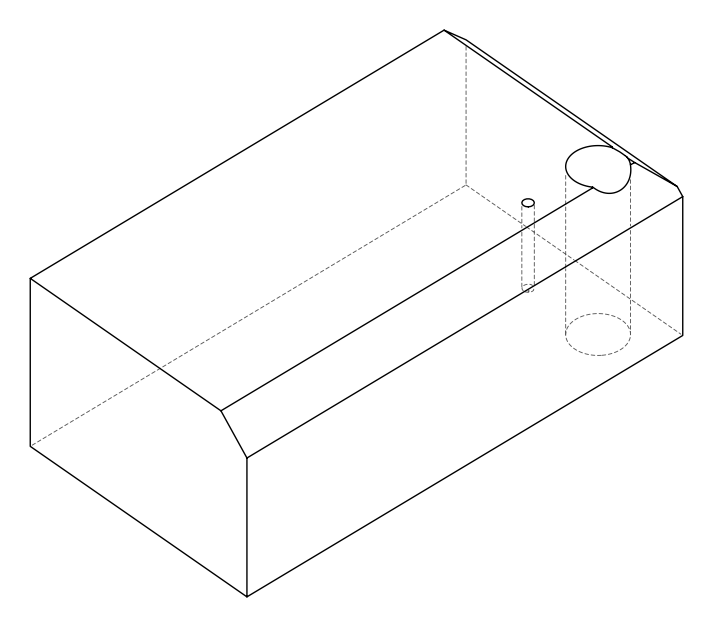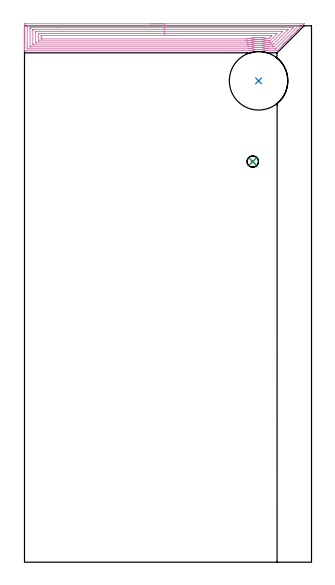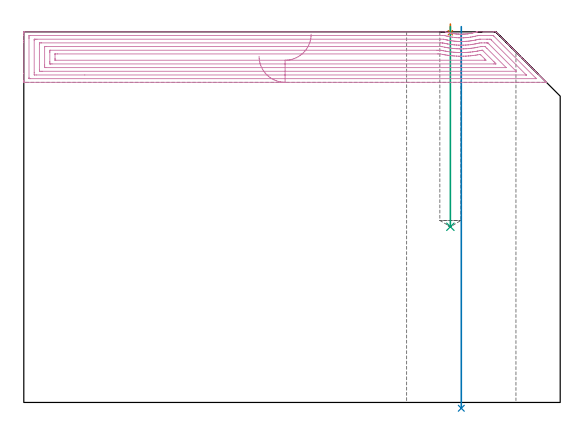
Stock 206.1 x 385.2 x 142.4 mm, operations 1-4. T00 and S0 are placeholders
(PLAN: 5 operations, 3 tool changes, 39.4 min)
(1 SPOT_DRILL | STEP1POCKET | NXT0321_9005460120000 | 0.03 min | 0 mm3)
(2 INDEXABLE_INSERT_DRILL_THROUGH_HOLE_FROM_SOLID | STEP1HOLE | NXT0302_036 | 0.59 min | 197209 mm3)
(3 DRILL_BLIND_HOLE_INTO_CENTER | STEP1POCKET | UGT0301_476 | 0.31 min | 3750 mm3)
(4 AREA_MILL | FG_CHAMFER_SURFACE | UGT0205_001 | 11.1 min | 38435 mm3)
(5 AREA_MILL_1 | FG_CHAMFER_SURFACE_1 | UGT0205_001 | 27.38 min | 113878 mm3)
(TOOL NXT0321_9005460120000 | NC Spot Drill, 142deg, 12mm, Carbide, Uncoated | D12 PA142 FL30 Z2)
(TOOL NXT0302_036 | Index. Insert Drill 42mm [880-D4200L50-05] | D42 PA176 FL210 Z2)
(TOOL UGT0301_476 | Carbide Drill 8.1 mm | D8.1 PA118 FL75 Z2)
(TOOL UGT0205_001 | Chamfer Mill 20 x 3 x 45 deg. | D20 FL50 Z2)
(OP 1 SPOT_DRILL)
G17 G21 G94 G90
T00 M6
G54
G17 G0 G90 X163.9 Y287.7 S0 M3
G43 Z152.4 H0
G94 G81 G98 Z142.051 F250. R145.4
G80
M5
M2
(OP 2 INDEXABLE_INSERT_DRILL_THROUGH_HOLE_FROM_SOLID)
G17 G21 G94 G90
T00 M6
G54
G17 G0 G90 X168.1 Y345.7 S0 M3
G43 Z152.4 H1
G94 G81 G98 Z-2.233 F250. R144.4
G80
M5
M2
(OP 3 DRILL_BLIND_HOLE_INTO_CENTER)
G17 G21 G94 G90
T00 M6
G54
G17 G0 G90 X163.9 Y287.7 S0 M3
G43 Z152.4 H0
G94 G81 G98 Z67.5 F250. R144.4
G80
M5
M2
(OP 4 AREA_MILL)
G17 G21 G94 G90
T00 M6
G54
G17 G0 G90 X90.4 Y386.7 S1061 M3
G43 Z152.4 H0
Z133.
G94 G1 X90.438 Z132.128 F250.
X90.552 Z131.264
X90.741 Z130.412
X91.003 Z129.58
X91.337 Z128.774
X91.74 Z128.
X92.208 Z127.264
X92.74 Z126.572
X93.329 Z125.929
X93.972 Z125.34
X94.664 Z124.809
X95.4 Z124.34
X96.174 Z123.937
X96.98 Z123.603
X97.812 Z123.341
X98.664 Z123.152
X99.528 Z123.038
X100.4 Z123.
X200.787
X200.793 Y386.693 Z123.007
X200.754 Y386.654 Z123.046
X200.354 Y386.252 Z123.444
X200.212 Y386.112 Z123.587
X199.915 Y385.815 Z123.885
X199.473 Y385.371 Z124.325
X199.01 Y384.91 Z124.79
X198.592 Y384.49 Z125.207
X198.098 Y383.998 Z125.702
X197.71 Y383.609 Z126.088
X197.539 Y383.438 Z126.261
X197.345 Y383.245 Z126.455
X196.829 Y382.728 Z126.97
X196.648 Y382.547 Z127.152
X196.492 Y382.392 Z127.307
X196.388 Y382.287 Z127.41
X196.351 Y382.25 Z127.449
X195.64 Y381.54 Z128.16
X195.507 Y381.406 Z128.291
X195.459 Y381.358 Z128.34
X194.787 Y380.687 Z129.013
X194.626 Y380.525 Z129.172
X194.568 Y380.467 Z129.231
X193.935 Y379.835 Z129.865
X193.745 Y379.644 Z130.053
X193.083 Y378.983 Z130.717
X192.864 Y378.762 Z130.934
X192.23 Y378.13 Z131.57
X192.192 Y378.091 Z131.608
X191.983 Y377.881 Z131.815
X191.378 Y377.278 Z132.422
X191.3 Y377.2 Z132.499
X191.102 Y377. Z132.696
X190.525 Y376.425 Z133.275
X190.409 Y376.309 Z133.39
X190.221 Y376.119 Z133.577
X189.673 Y375.573 Z134.127
X189.34 Y375.238 Z134.458
X188.82 Y374.72 Z134.98
X188.458 Y374.356 Z135.34
X187.967 Y373.867 Z135.833
X187.736 Y373.635 Z136.063
X187.578 Y373.475 Z136.22
X187.421 Y373.319 Z136.378
X187.29 Y373.189 Z136.509
X187.137 Y373.035 Z136.66
X186.985 Y372.884 Z136.814
X186.845 Y372.743 Z136.954
X186.696 Y372.594 Z137.101
X186.549 Y372.448 Z137.25
X186.399 Y372.298 Z137.4
X186.256 Y372.154 Z137.542
X186.114 Y372.012 Z137.685
X185.953 Y371.852 Z137.845
X185.815 Y371.713 Z137.983
X185.678 Y371.577 Z138.121
X185.508 Y371.407 Z138.291
X181.498 Y367.398 Z142.3
X181.402 Y367.306 Z142.391
X180.607 Y367.301 Z142.399
X174.348 Y367.304 Z142.396
X174.202 Y367.303 Z142.391
X174.147 Y367.31 Z142.383
X173.927 Y367.368 Z142.326
X173.774 Y367.409 Z142.287
X173.256 Y367.546 Z142.15
X172.989 Y367.607 Z142.088
X172.586 Y367.697 Z141.994
X172.349 Y367.754 Z141.945
X172.14 Y367.79 Z141.901
X171.468 Y367.92 Z141.776
X171.057 Y367.986 Z141.712
X170.645 Y368.045 Z141.655
X170.574 Y368.052 Z141.648
X170.556 Y368.054 Z141.646
X169.912 Y368.106 Z141.584
X169.68 Y368.128 Z141.565
X169.37 Y368.145 Z141.547
X169.021 Y368.163 Z141.523
X168.786 Y368.178 Z141.514
X168.147 Y368.184 Z141.504
X167.892 Y368.187 Z141.506
X167.239 Y368.165 Z141.521
X167.007 Y368.16 Z141.534
X166.998 Y368.159 Z141.535
X166.347 Y368.112 Z141.579
X166.104 Y368.097 Z141.6
X165.911 Y368.079 Z141.62
X165.556 Y368.044 Z141.655
X165.371 Y368.018 Z141.681
X165.21 Y367.994 Z141.704
X164.565 Y367.884 Z141.808
X164.316 Y367.845 Z141.851
X164.136 Y367.809 Z141.89
X164.087 Y367.799 Z141.9
X163.674 Y367.712 Z141.984
X163.422 Y367.661 Z142.037
X162.858 Y367.522 Z142.177
X162.528 Y367.441 Z142.259
X162.286 Y367.376 Z142.324
X162.032 Y367.307 Z142.387
X161.978 Y367.304 Z142.393
X161.924 Y367.302 Z142.397
X0.142 Y367.3 Z142.4
X0.01 Y367.306 Z142.393
X0. Y367.585 Z142.113
Y368.067 Z141.632
Y368.629 Z141.066
Y370.672 Z139.025
Y371.272 Z138.422
Y383.309 Z126.388
Y385.952 Z123.745
X0.003 Y386.252 Z123.445
X0.009 Y386.691 Z123.006
X0.14 Y386.695 Z123.002
X0.588 Y386.7 Z123.
X100.4
Y385.286 Z124.414
X196.648 Y385.285 Z124.415
X196.735
X196.898 Y385.279 Z124.421
X196.919 Y385.278 Z124.422
X196.916 Y385.271 Z124.429
X196.906 Y385.259 Z124.441
X196.835 Y385.186 Z124.514
X196.731 Y385.08 Z124.62
X180.606 Y368.956 Z140.744
X180.44 Y368.793 Z140.907
X180.389 Y368.746 Z140.954
X180.362 Y368.723 Z140.977
X180.317 Y368.722 Z140.978
X180.117 Y368.718 Z140.982
X179.715 Y368.716 Z140.984
X179.628 Y368.715 Z140.985
X175.169 Y368.719 Z140.981
X174.769 Y368.723 Z140.977
X174.57 Y368.725 Z140.975
X174.368 Y368.77 Z140.93
X174.182 Y368.813 Z140.887
X173.477 Y368.978 Z140.722
X173.017 Y369.083 Z140.617
X172.586 Y369.172 Z140.528
X172.43 Y369.201 Z140.499
X171.792 Y369.316 Z140.384
X171.695 Y369.332 Z140.368
X170.865 Y369.449 Z140.251
X170.803 Y369.455 Z140.245
X170.208 Y369.51 Z140.19
X169.912 Y369.53 Z140.17
X169.095 Y369.583 Z140.117
X169.021 Y369.587 Z140.113
X168.941 Y369.589 Z140.111
X168.13 Y369.602 Z140.098
X168.037
X167.239 Y369.585 Z140.115
X167.165 Y369.582 Z140.118
X166.347 Y369.537 Z140.163
X166.321 Y369.536 Z140.164
X165.964 Y369.51 Z140.19
X165.501 Y369.466 Z140.234
X165.456 Y369.461 Z140.239
X164.716 Y369.36 Z140.34
X164.565 Y369.338 Z140.362
X163.95 Y369.237 Z140.463
X163.824 Y369.214 Z140.486
X163.674 Y369.185 Z140.515
X163.21 Y369.087 Z140.613
X162.783 Y368.994 Z140.706
X162.483 Y368.925 Z140.775
X161.892 Y368.784 Z140.916
X161.763 Y368.756 Z140.944
X161.601 Y368.723 Z140.977
X160.912 Y368.717 Z140.983
X2.37 Y368.715 Z140.985
X2.282 Y368.716 Z140.984
X2.016 Y368.721 Z140.979
X2.01 Y368.807 Z140.893
X2.003 Y368.992 Z140.708
X2.001 Y369.51 Z140.19
X2. Y369.876 Z139.824
X2.001 Y384.855 Z124.845
X2.008 Y385.222 Z124.478
X2.01 Y385.268 Z124.432
X2.023 Y385.279 Z124.421
X2.069 Y385.281 Z124.419
X2.169 Y385.284 Z124.416
X2.37 Y385.286 Z124.414
X2.456
X100.4
Y383.872 Z125.828
X192.934 Y383.871 Z125.829
X192.979 Y383.869 Z125.831
X193.046 Y383.865 Z125.835
X193.052 Y383.862 Z125.838
X193.044 Y383.851 Z125.849
X193.022 Y383.824 Z125.876
X192.945 Y383.745 Z125.955
X192.81 Y383.609 Z126.091
X179.653 Y370.453 Z139.247
X179.59 Y370.391 Z139.309
X179.333 Y370.144 Z139.556
X179.082 Y370.136 Z139.564
X178.824 Y370.133 Z139.567
X178.196 Y370.131 Z139.569
X177.933
X175.52 Y370.133 Z139.567
X175.259 Y370.135 Z139.565
X174.946 Y370.139 Z139.561
X174.536 Y370.225 Z139.475
X174.368 Y370.263 Z139.437
X173.819 Y370.391 Z139.309
X173.477 Y370.465 Z139.235
X173.383 Y370.484 Z139.216
X172.586 Y370.629 Z139.071
X172.03 Y370.723 Z138.977
X171.695 Y370.771 Z138.929
X171.248 Y370.832 Z138.868
X170.803 Y370.876 Z138.824
X170.264 Y370.925 Z138.775
X169.912 Y370.95 Z138.75
X169.311 Y370.985 Z138.715
X169.021 Y370.998 Z138.702
X168.395 Y371.011 Z138.689
X168.13 Y371.012 Z138.688
X167.511 Y371.003 Z138.697
X167.239 Y370.995 Z138.705
X166.654 Y370.97 Z138.73
X166.347 Y370.952 Z138.748
X165.818 Y370.914 Z138.786
X165.456 Y370.882 Z138.818
X165.007 Y370.835 Z138.865
X164.565 Y370.777 Z138.923
X164.223 Y370.729 Z138.971
X163.674 Y370.641 Z139.059
X163.459 Y370.603 Z139.097
X162.783 Y370.475 Z139.225
X162.712 Y370.461 Z139.239
X162.377 Y370.391 Z139.309
X161.982 Y370.301 Z139.399
X161.258 Y370.137 Z139.563
X160.109 Y370.131 Z139.569
X5.044 Y370.129 Z139.571
X4.416 Y370.13 Z139.57
X4.152 Y370.133 Z139.567
X4.065 Y370.136 Z139.564
X4.01 Y370.146 Z139.554
X4.006 Y370.241 Z139.459
X4.002 Y370.391 Z139.309
X4. Y370.541 Z139.159
Y382.878 Z126.822
X4.005 Y383.609 Z126.091
X4.009 Y383.751 Z125.949
X4.028 Y383.865 Z125.835
X4.152 Y383.866 Z125.834
X4.779 Y383.871 Z125.829
X23.431 Y383.872 Z125.828
X100.4
Y382.457 Z127.243
X188.901
X189.097 Y382.455 Z127.245
X189.152 Y382.453 Z127.247
X189.188 Y382.451 Z127.249
X189.172 Y382.431 Z127.269
X189.107 Y382.359 Z127.341
X189.055 Y382.305 Z127.395
X178.824 Y372.072 Z137.628
X178.42 Y371.672 Z138.028
X178.348 Y371.603 Z138.097
X178.303 Y371.563 Z138.137
X178.276 Y371.551 Z138.149
X178.24 Y371.55 Z138.15
X177.933 Y371.546 Z138.154
X177.657 Y371.545 Z138.155
X177.042
X175.872 Y371.548 Z138.152
X175.259 Y371.554 Z138.146
X174.896 Y371.631 Z138.069
X174.368 Y371.747 Z137.953
X174.029 Y371.819 Z137.881
X173.477 Y371.928 Z137.772
X173.285 Y371.963 Z137.737
X172.586 Y372.083 Z137.617
X172.156 Y372.154 Z137.546
X171.695 Y372.217 Z137.483
X171.621 Y372.226 Z137.474
X170.803 Y372.305 Z137.395
X170.636 Y372.319 Z137.381
X169.912 Y372.37 Z137.33
X169.679 Y372.384 Z137.316
X169.021 Y372.413 Z137.287
X168.752 Y372.42 Z137.28
X168.13 Y372.426 Z137.274
X167.856 Y372.424 Z137.276
X167.239 Y372.411 Z137.289
X166.986 Y372.403 Z137.297
X166.347 Y372.372 Z137.328
X166.139 Y372.36 Z137.34
X165.456 Y372.31 Z137.39
X165.311 Y372.298 Z137.402
X164.565 Y372.22 Z137.48
X164.505 Y372.213 Z137.487
X164.05 Y372.154 Z137.546
X163.723 Y372.105 Z137.595
X163.674 Y372.097 Z137.603
X162.963 Y371.975 Z137.725
X162.783 Y371.941 Z137.759
X162.22 Y371.829 Z137.871
X161.892 Y371.76 Z137.94
X161.487 Y371.672 Z138.028
X161. Y371.566 Z138.134
X160.93 Y371.552 Z138.148
X160.862 Y371.549 Z138.151
X160.723 Y371.546 Z138.154
X160.109 Y371.545 Z138.155
X159.834
X6.826 Y371.544 Z138.156
X6.55 Y371.545 Z138.155
X6.106 Y371.55 Z138.15
X6.01 Y371.56 Z138.14
X6. Y372.154 Z137.546
X6.001 Y381.846 Z127.854
X6.008 Y382.255 Z127.445
X6.012 Y382.45 Z127.25
X6.212 Y382.453 Z127.247
X6.826 Y382.456 Z127.244
X7.1 Y382.457 Z127.243
X100.4
Y381.043 Z128.657
X185.062
X185.141 Y381.042 Z128.658
X185.298 Y381.038 Z128.662
X185.327 Y381.036 Z128.664
X185.322 Y381.028 Z128.672
X185.299 Y381. Z128.7
X185.267 Y380.965 Z128.735
X177.933 Y373.631 Z136.069
X177.329 Y373.035 Z136.665
X177.271 Y372.981 Z136.719
X177.241 Y372.966 Z136.734
X177.193 Y372.963 Z136.737
X177.117 Y372.961 Z136.739
X176.076
X175.668 Y372.967 Z136.733
X175.568 Y372.969 Z136.731
X174.368 Y373.22 Z136.48
X174.132 Y373.268 Z136.432
X173.477 Y373.386 Z136.314
X173.046 Y373.461 Z136.239
X172.586 Y373.529 Z136.171
X172.004 Y373.61 Z136.09
X171.695 Y373.644 Z136.056
X171.01 Y373.711 Z135.989
X170.803 Y373.728 Z135.972
X170.046 Y373.783 Z135.917
X169.912 Y373.791 Z135.909
X169.108 Y373.83 Z135.87
X169.021 Y373.832 Z135.868
X168.201 Y373.845 Z135.855
X168.13
X167.324 Y373.832 Z135.868
X167.239 Y373.829 Z135.871
X166.467 Y373.797 Z135.903
X166.347 Y373.791 Z135.909
X165.629 Y373.745 Z135.955
X165.456 Y373.732 Z135.968
X164.81 Y373.673 Z136.027
X164.565 Y373.647 Z136.053
X164.012 Y373.582 Z136.118
X163.674 Y373.536 Z136.164
X163.233 Y373.471 Z136.229
X162.783 Y373.398 Z136.302
X162.47 Y373.343 Z136.357
X161.892 Y373.234 Z136.466
X161.724 Y373.201 Z136.499
X160.647 Y372.975 Z136.725
X160.415 Y372.965 Z136.735
X160.262 Y372.961 Z136.739
X160.185 Y372.959 Z136.741
X160.109
X8.53 Y372.957 Z136.743
X8.373 Y372.959 Z136.741
X8.059 Y372.964 Z136.736
X8.008 Y372.967 Z136.733
X8.006 Y372.974 Z136.726
X8.003 Y372.995 Z136.705
X8.001 Y373.035 Z136.665
X8. Y380.084 Z129.616
X8.002 Y380.684 Z129.016
X8.007 Y380.965 Z128.735
X8.01 Y381.033 Z128.667
X8.294 Y381.04 Z128.66
X8.451 Y381.042 Z128.658
X100.4 Y381.043 Z128.657
Y379.629 Z130.071
X180.606
X181.068 Y379.628 Z130.072
X181.231 Y379.626 Z130.074
X181.439 Y379.622 Z130.078
X181.269 Y379.429 Z130.271
X181.051 Y379.203 Z130.497
X180.832 Y378.98 Z130.72
X180.606 Y378.754 Z130.946
X176.401 Y374.549 Z135.151
X176.316 Y374.466 Z135.234
X176.246 Y374.402 Z135.298
X176.224 Y374.384 Z135.316
X176.202 Y374.381 Z135.319
X176.15 Y374.379 Z135.321
X175.92 Y374.382 Z135.318
X175.623 Y374.437 Z135.263
X175.259 Y374.51 Z135.19
X174.505 Y374.662 Z135.038
X174.368 Y374.688 Z135.012
X173.766 Y374.797 Z134.903
X173.477 Y374.846 Z134.854
X173.418 Y374.856 Z134.844
X172.586 Y374.973 Z134.727
X172.381 Y375. Z134.7
X171.695 Y375.072 Z134.628
X171.386 Y375.102 Z134.598
X170.803 Y375.148 Z134.552
X170.42 Y375.176 Z134.524
X169.912 Y375.206 Z134.494
X169.477 Y375.227 Z134.473
X169.021 Y375.242 Z134.458
X168.562 Y375.251 Z134.449
X168.13 Y375.255 Z134.445
X167.672 Y375.25 Z134.45
X167.239 Y375.24 Z134.46
X166.805 Y375.226 Z134.474
X166.347 Y375.206 Z134.494
X165.955 Y375.185 Z134.515
X165.456 Y375.152 Z134.548
X165.123 Y375.127 Z134.573
X164.565 Y375.077 Z134.623
X164.309 Y375.051 Z134.649
X163.674 Y374.978 Z134.722
X163.512 Y374.957 Z134.743
X162.783 Y374.854 Z134.846
X162.733 Y374.846 Z134.854
X162.432 Y374.797 Z134.903
X161.972 Y374.718 Z134.982
X161.892 Y374.703 Z134.997
X161.228 Y374.572 Z135.128
X161. Y374.526 Z135.174
X160.489 Y374.422 Z135.278
X160.318 Y374.387 Z135.313
X160.109 Y374.38 Z135.32
X159.644 Y374.376 Z135.324
X159.218 Y374.374 Z135.326
X158.755 Y374.373 Z135.327
X10.247 Y374.372 Z135.328
X10.132 Y374.373 Z135.327
X10.056 Y374.376 Z135.324
X10.019 Y374.378 Z135.322
X10.01 Y374.412 Z135.288
X10.005 Y374.797 Z134.903
X10.001 Y375.183 Z134.517
X10. Y378.708 Z130.992
X10.004 Y379.203 Z130.497
X10.008 Y379.582 Z130.118
X10.022 Y379.622 Z130.078
X10.068 Y379.624 Z130.076
X10.175 Y379.627 Z130.073
X10.391 Y379.628 Z130.072
X10.851 Y379.629 Z130.071
X100.4
Y378.215 Z131.485
X177.042 Y378.214 Z131.486
X177.151
X177.595 Y378.208 Z131.492
X177.382 Y377.985 Z131.715
X177.226 Y377.826 Z131.874
X177.042 Y377.639 Z132.061
X175.612 Y376.21 Z133.49
X175.493 Y376.093 Z133.607
X175.396 Y376.001 Z133.699
X175.366 Y375.975 Z133.725
X175.335 Y375.974 Z133.726
X174.368 Y376.143 Z133.557
X173.8 Y376.24 Z133.46
X173.477 Y376.288 Z133.412
X172.757 Y376.39 Z133.31
X172.586 Y376.41 Z133.29
X171.758 Y376.496 Z133.204
X171.695 Y376.502 Z133.198
X171.015 Y376.559 Z133.141
X170.787 Y376.575 Z133.125
X169.912 Y376.627 Z133.073
X169.84 Y376.631 Z133.069
X169.021 Y376.66 Z133.04
X168.916 Y376.663 Z133.037
X168.13 Y376.672 Z133.028
X168.016
X167.239 Y376.659 Z133.041
X167.14 Y376.657 Z133.043
X166.347 Y376.627 Z133.073
X166.282 Y376.624 Z133.076
X165.44 Y376.576 Z133.124
X165.193 Y376.559 Z133.141
X164.614 Y376.511 Z133.189
X164.565 Y376.506 Z133.194
X163.807 Y376.428 Z133.272
X163.674 Y376.412 Z133.288
X163.017 Y376.328 Z133.372
X162.783 Y376.295 Z133.405
X162.242 Y376.213 Z133.487
X161.892 Y376.156 Z133.544
X161.481 Y376.084 Z133.616
X161. Y375.994 Z133.706
X159.99 Y375.796 Z133.904
X159.218 Y375.789 Z133.911
X159.107 Y375.788 Z133.912
X12.956 Y375.786 Z133.914
X12.173 Y375.787 Z133.913
X12.061 Y375.789 Z133.911
X12.019 Y375.793 Z133.907
X12.007 Y375.805 Z133.895
X12.004 Y375.812 Z133.888
X12.001 Y375.848 Z133.852
X12. Y377.611 Z132.089
X12.002 Y377.783 Z131.917
X12.009 Y378.125 Z131.575
X12.012 Y378.209 Z131.491
X12.027 Y378.21 Z131.49
X12.075 Y378.213 Z131.487
X12.173 Y378.214 Z131.486
X12.281 Y378.215 Z131.485
X100.4
X101.272 Z131.523
X102.136 Z131.637
X102.988 Z131.826
X103.82 Z132.088
X104.626 Z132.422
X105.4 Z132.825
X106.136 Z133.294
X106.828 Z133.825
X107.471 Z134.414
X108.06 Z135.057
X108.592 Z135.75
X109.06 Z136.485
X109.463 Z137.259
X109.797 Z138.065
X110.059 Z138.897
X110.248 Z139.749
X110.362 Z140.614
X110.4 Z141.485
G0 Z152.4
M5
M2
